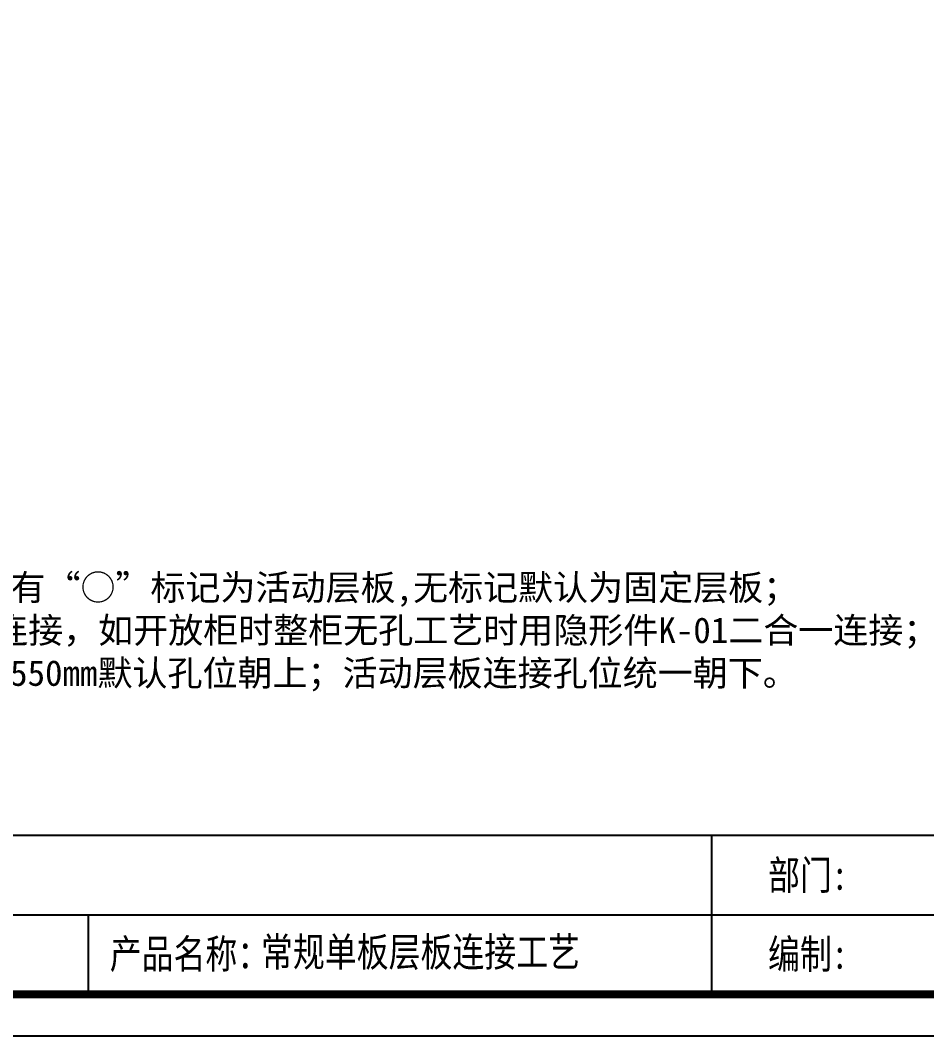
# Model space of a CAD drawing. Header units: millimetres. Extents: x 0 to 1097966, y -63096 to 223085.
# Drawn here: x 338156.1 to 338304.2, y -56453.1 to -56287.2 of the extents above; entities that cross this region are included whole.
import ezdxf

# ---------------------------------------------------------------- set-up
doc = ezdxf.new("R2010")
doc.units = ezdxf.units.MM
doc.layers.add('DZ-文字说明', color=1, linetype='Continuous')
doc.styles.add('DZ-宋体2.5', font='', dxfattribs={"width": 0.8, "height": 2.5})
doc.styles.add('宋体', font='')
doc.styles.get('DZ-宋体2.5').set_extended_font_data('SimSun')
doc.styles.get('宋体').set_extended_font_data('SimSun')

msp = doc.modelspace()

# ---------------------------------------------------------------- linework, layer by layer
msp.add_lwpolyline([(337985.218, -56453.06), (338552.218, -56453.06), (338552.218, -56052.11), (337985.218, -56052.11)], close=True)
at = {"const_width": 1.35}
msp.add_lwpolyline([(337991.968, -56446.31), (338545.468, -56446.31), (338545.468, -56058.86), (337991.968, -56058.86)], close=True, dxfattribs=at)
at = {"layer": 'DZ-文字说明', "color": 7}
for p, q in [((338269.083, -56446.31), (338269.083, -56420.332)), ((338081.299, -56433.321), (338545.468, -56433.321)), ((338167.217, -56433.321), (338167.217, -56446.31))]:
    msp.add_line(p, q, dxfattribs=at)
msp.add_lwpolyline([(337991.968, -56420.332), (338545.468, -56420.332), (338545.468, -56446.31), (337991.968, -56446.31)], close=True, dxfattribs=at)

# ---------------------------------------------------------------- texts
at = {"style": 'DZ-宋体2.5', "width": 0.8}
for s, p in [('部门:', (338278.26, -56429.226)), ('产品名称：', (338170.757, -56442.093)), ('编制:', (338278.26, -56442.123))]:
    msp.add_text(s, height=4.7732, dxfattribs=at).set_placement(p)
at = {"insert": (338011.614, -56376.816), "char_height": 4.19232, "width": 307.85453, "attachment_point": 4, "style": '宋体'}
msp.add_mtext('\\P工艺标准：{\\H1.41352x; }\\P1、常规单板层板厚度有18mm、25mm两种规格；\\P2、单板层板的连接方式分固定层板、活动层板两种结构,有“○”标记为活动层板,无标记默认为固定层板；{\\H1.45383x; }\\P3、固定层板以三合一连接，活动层板以极简活动层板托连接，如开放柜时整柜无孔工艺时用隐形件K-01二合一连接；\\P4、固定层板离场高度H≤1550mm默认连接孔位朝下，H＞1550mm默认孔位朝上；活动层板连接孔位统一朝下。', dxfattribs=at)
at = {"color": 2, "style": 'DZ-宋体2.5', "width": 0.8}
msp.add_attdef('常规单板层板连接工艺', (338195.463, -56441.77), '', height=4.773, dxfattribs=at)

doc.saveas('drawing.dxf')
